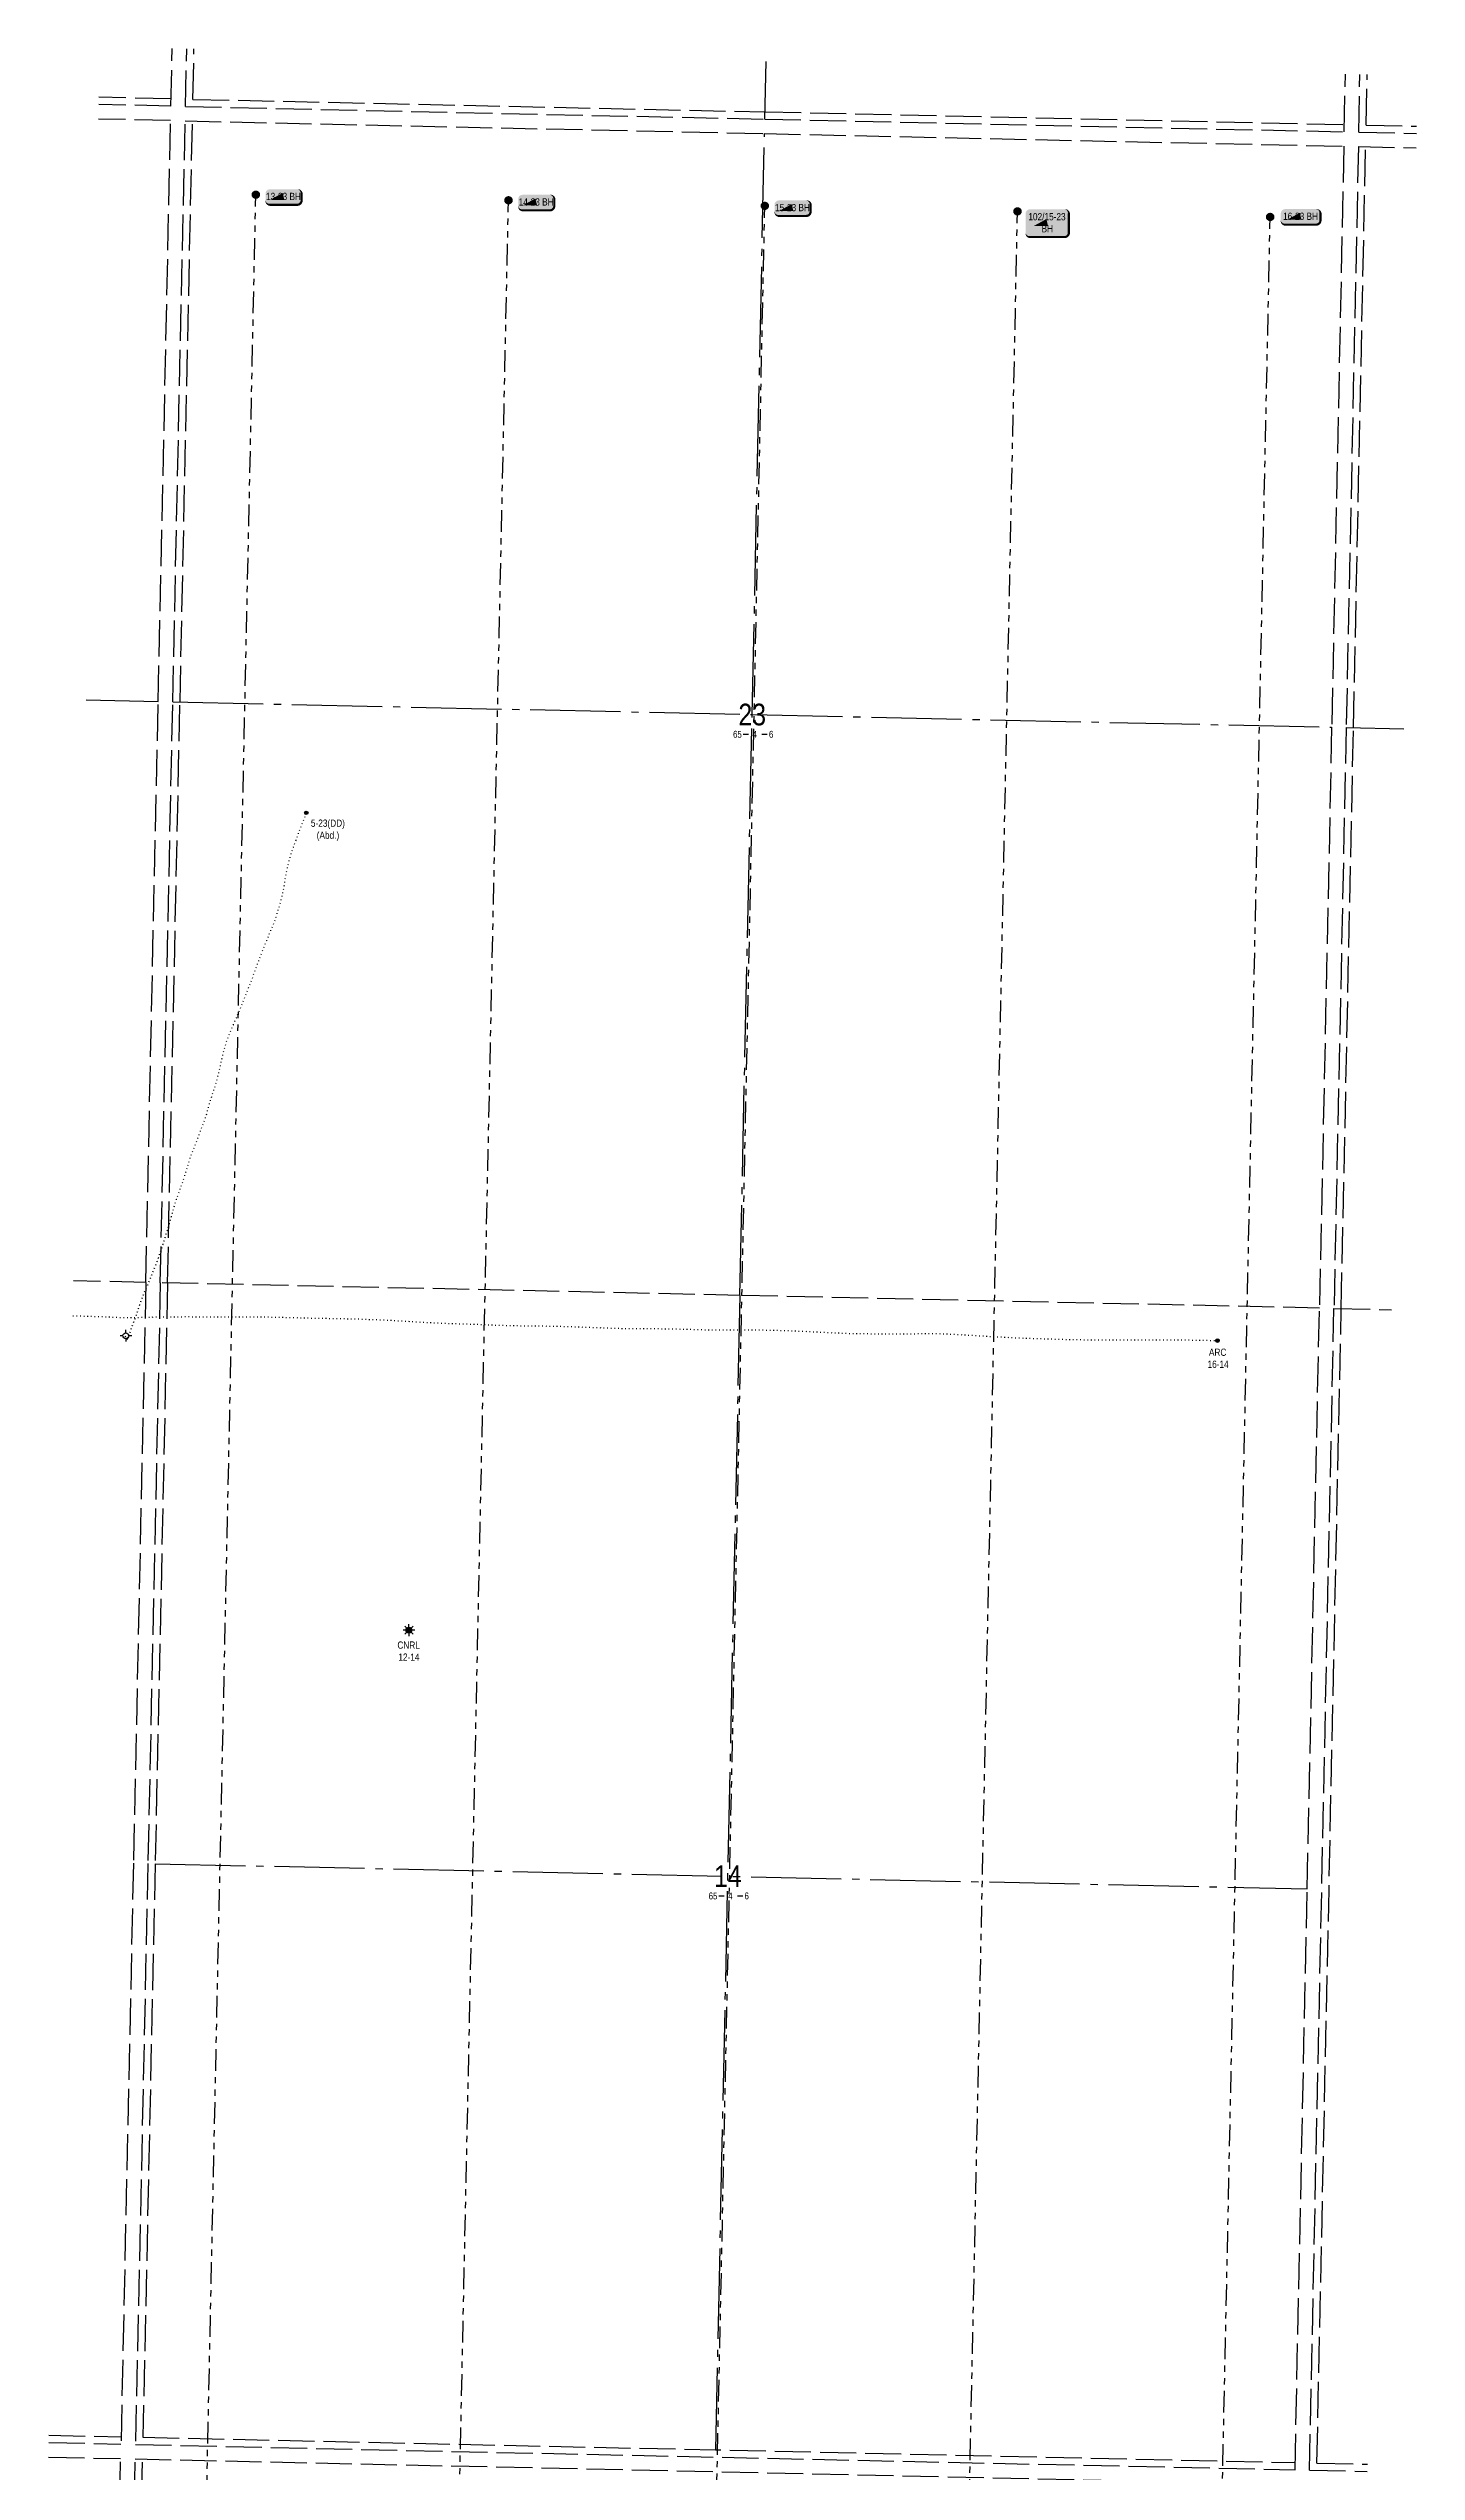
# Model space of a CAD drawing. Extents: x 393916 to 404684, y 6048329 to 6056646.
# Drawn here: x 402790 to 404684, y 6053292 to 6056646 of the extents above; entities that cross this region are included whole.
import ezdxf
from ezdxf.enums import TextEntityAlignment as Align

# ---------------------------------------------------------------- set-up
doc = ezdxf.new("R2010")
doc.units = 0
doc.header["$LTSCALE"] = 5
for name, pattern in [('foc-DOT', [1, 0.2, -0.8]), ('foc-DRILLPATH', [14.75, 6, -1.75, 1.75, -1.75, 1.75, -1.75]), ('foc-QUARTERLINE', [33, 25, -3, 2, -3]), ('foc-UNSURVEYED', [12.5, 10, -2.5])]:
    doc.linetypes.add(name, pattern=pattern)
for name, color, linetype in [('10', 1, 'Continuous'), ('9', 3, 'Continuous'), ('ABADATA-DRILL', 8, 'foc-DOT'), ('ABADATA-DRILL-T', 8, 'Continuous'), ('CG-NOTES', 7, 'Continuous'), ('DETAIL-HZ-Existing', 8, 'foc-DOT'), ('DRILL-T', 8, 'Continuous'), ('L-MON', 1, 'Continuous'), ('L-QSEC', 8, 'foc-QUARTERLINE'), ('L-SECLBL', 7, 'Continuous'), ('L-USEC', 7, 'foc-UNSURVEYED'), ('P-PDRILLPATH', 12, 'foc-DRILLPATH')]:
    doc.layers.add(name, color=color, linetype=linetype)
doc.styles.add('80', font='ARIALN.TTF', dxfattribs={"height": 10})
doc.styles.add('80L', font='ARIALN.TTF', dxfattribs={"height": 10})
doc.styles.add('SIMPLEX', font='ARIALN.TTF')

# ---------------------------------------------------------------- blocks, each defined once
blk = doc.blocks.new('GAS')
h = blk.add_hatch(color=255)
h.dxf.hatch_style = 1
edge = h.paths.add_edge_path()
edge.add_arc((0, 0), 0.9, 0, 360)
for p, q in [((-0.81, 0), (-1.62, 0)), ((-0.57, 0.57), (-1.14, 1.14)), ((0, 0.81), (0, 1.62)), ((0.57, 0.57), (1.14, 1.14)), ((1.62, 0), (0.81, 0)), ((-0.57, -0.57), (-1.14, -1.14)), ((0, -0.81), (0, -1.62)), ((1.14, -1.14), (0.57, -0.57))]:
    blk.add_line(p, q)
blk.add_circle((0, 0), 0.8)
blk = doc.blocks.new('Gabd')
for p, q in [((-0.81, 0), (-1.62, 0)), ((0, 0.81), (0, 1.62)), ((1.62, 0), (0.81, 0)), ((0, -0.81), (0, -1.62))]:
    blk.add_line(p, q)
blk.add_circle((0, 0), 0.8)
blk = doc.blocks.new('L-SECLBL')
at = {"layer": '9', "color": 7}
for p, q in [((-5.1, -27.8), (-12.3, -27.8)), ((20.7, -27.8), (13.5, -27.8))]:
    blk.add_line(p, q, dxfattribs=at)
at = {"layer": '10', "color": 2, "style": 'SIMPLEX'}
blk.add_attdef('SEC', text='', height=30, dxfattribs=at).set_placement((0, 0), align=Align.MIDDLE)
at = {"layer": '10', "color": 5, "style": '80L'}
blk.add_attdef('TWP', text='', height=9.5, dxfattribs=at).set_placement((-14.4, -27.4), align=Align.MIDDLE_RIGHT)
blk.add_attdef('RGE', text='', height=9.5, dxfattribs=at).set_placement((3.6, -27.4), align=Align.MIDDLE_CENTER)
blk.add_attdef('MER', text='', height=9.5, dxfattribs=at).set_placement((23.2, -27.4), align=Align.MIDDLE_LEFT)
blk = doc.blocks.new('*U494')
h = blk.add_hatch(color=254)
edge = h.paths.add_edge_path()
edge.add_line((-19, -11.5), (19, -11.5))
edge.add_arc((19, -5.5), 6, 270, 360)
edge.add_line((25, -5.5), (25, 4))
edge.add_arc((19, 4), 6, 0, 90)
edge.add_line((19, 10), (-19, 10))
edge.add_arc((-19, 4), 6, 90, 180)
edge.add_line((-25, 4), (-25, -5.5))
edge.add_arc((-19, -5.5), 6, 180, 270)
at = {"color": 1, "flags": 128}
blk.add_lwpolyline([(-19, -11.5, 3, 3, 0), (19, -11.5, 3, 3, 0.414214), (25, -5.5, 3, 3, 0), (25, 4, 3, 0, 0.414214), (19, 10, 0, 0, 0), (-19, 10, 0, 0, 0.414214), (-25, 4, 0, 0, 0), (-25, -5.5, 0, 3, 0.414214)], format="xyseb", close=True, dxfattribs=at)
blk.add_lwpolyline([(-18.6, -4.6, 0, 10, 0), (0, 0, 5, 5, 0)], format="xyseb", dxfattribs=at)
at = {"color": 1, "style": '80'}
blk.add_attdef('ENTER_TEXT_001', (-36, -5), '', height=10, dxfattribs=at)
blk = doc.blocks.new('plbh')
at = {"layer": 'L-MON'}
h = blk.add_hatch(color=255, dxfattribs=at)
h.dxf.hatch_style = 1
edge = h.paths.add_edge_path()
edge.add_arc((0, 0), 1.16, 0, 360)
h = blk.add_hatch(color=256, dxfattribs=at)
h.dxf.hatch_style = 1
h.paths.add_polyline_path([(-0.96, 0, 1), (0.96, 0, 1)])
h.paths.add_polyline_path([(0.91, 0, -1), (-0.91, 0, -1)], flags=16)
h.paths.add_polyline_path([(0.45, 0, -1), (-0.45, 0, -1)], flags=0)
h = blk.add_hatch(color=256, dxfattribs=at)
h.dxf.hatch_style = 1
h.paths.add_polyline_path([(-0.45, 0, 1), (0.45, 0, 1)])
h.paths.add_polyline_path([(0.4, 0, -1), (-0.4, 0, -1)], flags=16)
at = {"layer": 'L-MON', "color": 240}
for radius in [0.96, 0.91, 0.45, 0.4]:
    blk.add_circle((0, 0), radius, dxfattribs=at)
blk = doc.blocks.new('*U545')
h = blk.add_hatch(color=254)
edge = h.paths.add_edge_path()
edge.add_line((-24, -20), (24, -20))
edge.add_arc((24, -14), 6, 270, 360)
edge.add_line((30, -14), (30, 12.5))
edge.add_arc((24, 12.5), 6, 0, 90)
edge.add_line((24, 18.5), (-24, 18.5))
edge.add_arc((-24, 12.5), 6, 90, 180)
edge.add_line((-30, 12.5), (-30, -14))
edge.add_arc((-24, -14), 6, 180, 270)
at = {"color": 1, "flags": 128}
blk.add_lwpolyline([(-24, -20, 3, 3, 0), (24, -20, 3, 3, 0.414214), (30, -14, 3, 3, 0), (30, 12.5, 3, 0, 0.414214), (24, 18.5, 0, 0, 0), (-24, 18.5, 0, 0, 0.414214), (-30, 12.5, 0, 0, 0), (-30, -14, 0, 3, 0.414214)], format="xyseb", close=True, dxfattribs=at)
blk.add_lwpolyline([(-18.6, -4.6, 0, 10, 0), (0, 0, 5, 5, 0)], format="xyseb", dxfattribs=at)
at = {"color": 1, "style": '80'}
blk.add_attdef('ENTER_TEXT_001', (-36, -5), '', height=10, dxfattribs=at)
blk = doc.blocks.new('*U587')
h = blk.add_hatch(color=254)
edge = h.paths.add_edge_path()
edge.add_line((-21.5, -11.5), (21.5, -11.5))
edge.add_arc((21.5, -5.5), 6, 270, 360)
edge.add_line((27.5, -5.5), (27.5, 4))
edge.add_arc((21.5, 4), 6, 0, 90)
edge.add_line((21.5, 10), (-21.5, 10))
edge.add_arc((-21.5, 4), 6, 90, 180)
edge.add_line((-27.5, 4), (-27.5, -5.5))
edge.add_arc((-21.5, -5.5), 6, 180, 270)
at = {"color": 1, "flags": 128}
blk.add_lwpolyline([(-21.5, -11.5, 3, 3, 0), (21.5, -11.5, 3, 3, 0.414214), (27.5, -5.5, 3, 3, 0), (27.5, 4, 3, 0, 0.414214), (21.5, 10, 0, 0, 0), (-21.5, 10, 0, 0, 0.414214), (-27.5, 4, 0, 0, 0), (-27.5, -5.5, 0, 3, 0.414214)], format="xyseb", close=True, dxfattribs=at)
blk.add_lwpolyline([(-18.6, -4.6, 0, 10, 0), (0, 0, 5, 5, 0)], format="xyseb", dxfattribs=at)
at = {"color": 1, "style": '80'}
blk.add_attdef('ENTER_TEXT_001', (-36, -5), '', height=10, dxfattribs=at)
blk = doc.blocks.new('BH-Existing')
at = {"layer": 'ABADATA-DRILL-T'}
h = blk.add_hatch(color=256, dxfattribs=at)
h.dxf.hatch_style = 1
edge = h.paths.add_edge_path()
edge.add_arc((0, 0), 0.5, 0, 360)
blk.add_circle((0, 0), 0.5, dxfattribs=at)

msp = doc.modelspace()

# ---------------------------------------------------------------- linework, layer by layer
at = {"layer": 'ABADATA-DRILL', "flags": 128}
for points in [[(402896.646, 6054862.973), (402896.923, 6054864.207), (402897.011, 6054864.585), (402897.047, 6054863.454), (402896.885, 6054861.068), (402897.407, 6054858.798), (402898.485, 6054858.285), (402899.194, 6054859.169), (402899.311, 6054859.497), (402899.334, 6054859.616), (402899.398, 6054859.825), (402899.527, 6054860.212), (402899.75, 6054860.837), (402900.049, 6054861.72), (402900.442, 6054862.812), (402900.919, 6054864.061), (402901.488, 6054865.449), (402902.121, 6054866.975), (402902.798, 6054868.72), (402903.489, 6054870.645), (402904.205, 6054872.789), (402904.974, 6054875.082), (402905.826, 6054877.504), (402906.771, 6054880.093), (402907.839, 6054882.8), (402908.979, 6054885.644), (402910.153, 6054888.639), (402911.32, 6054891.763), (402912.462, 6054895.138), (402913.588, 6054898.703), (402914.747, 6054902.408), (402916.028, 6054906.199), (402917.422, 6054910.099), (402918.947, 6054914.115), (402920.567, 6054918.3), (402922.23, 6054922.683), (402924.056, 6054927.164), (402926.103, 6054931.699), (402928.234, 6054936.442), (402930.29, 6054941.397), (402932.309, 6054946.543), (402934.321, 6054951.759), (402936.381, 6054956.934), (402938.427, 6054961.909), (402940.404, 6054966.926), (402942.255, 6054972.115), (402944.11, 6054977.474), (402945.922, 6054982.734), (402947.683, 6054987.946), (402949.364, 6054993.139), (402950.976, 6054998.363), (402952.578, 6055003.638), (402954.213, 6055009.012), (402955.912, 6055014.584), (402957.571, 6055020.158), (402959.19, 6055025.712), (402960.758, 6055031.237), (402962.285, 6055036.714), (402963.922, 6055042.217), (402965.692, 6055047.798), (402967.49, 6055053.349), (402969.388, 6055058.847), (402971.293, 6055064.265), (402973.167, 6055069.594), (402975.121, 6055074.941), (402977.024, 6055080.229), (402978.748, 6055085.541), (402980.31, 6055090.817), (402981.865, 6055096.183), (402983.426, 6055101.378), (402985.118, 6055106.651), (402986.928, 6055111.781), (402988.799, 6055116.98), (402990.659, 6055122.129), (402992.67, 6055127.335), (402994.781, 6055132.539), (402996.884, 6055137.833), (402998.856, 6055143.09), (403000.888, 6055148.325), (403002.951, 6055153.64), (403004.894, 6055158.937), (403006.797, 6055164.215), (403008.583, 6055169.626), (403010.129, 6055175.082), (403011.627, 6055180.599), (403013.194, 6055186.064), (403014.903, 6055191.626), (403016.639, 6055197.058), (403018.413, 6055202.409), (403020.136, 6055207.711), (403021.718, 6055212.966), (403023.211, 6055218.213), (403024.698, 6055223.72), (403026.076, 6055229.22), (403027.342, 6055234.652), (403028.546, 6055239.995), (403030.497, 6055248.941), (403031.668, 6055254.135), (403032.98, 6055259.356), (403034.464, 6055264.673), (403036.155, 6055269.896), (403038.005, 6055275.046), (403039.904, 6055280.144), (403041.91, 6055285.1), (403043.964, 6055290.005), (403046.008, 6055294.87), (403048.091, 6055299.715), (403050.257, 6055304.677), (403052.505, 6055309.708), (403054.732, 6055314.73), (403056.888, 6055319.693), (403058.976, 6055324.757), (403061.006, 6055329.922), (403063.009, 6055335.238), (403064.994, 6055340.585), (403067.108, 6055345.958), (403069.303, 6055351.35), (403071.461, 6055356.873), (403073.448, 6055362.349), (403075.322, 6055367.688), (403077.202, 6055372.847), (403079.068, 6055377.796), (403080.971, 6055382.644), (403082.804, 6055387.444), (403084.617, 6055392.274), (403086.48, 6055397.084), (403088.362, 6055401.872), (403090.273, 6055406.63), (403092.175, 6055411.389), (403094.138, 6055416.246), (403096.132, 6055421.112), (403098.146, 6055425.968), (403100.219, 6055430.803), (403102.181, 6055435.56), (403103.945, 6055440.441), (403105.207, 6055444.313), (403107.123, 6055450.211), (403108.619, 6055455.138), (403110.062, 6055459.966), (403111.497, 6055464.885), (403112.816, 6055469.975), (403114.057, 6055475.168), (403115.194, 6055480.212), (403116.488, 6055486.904), (403117.181, 6055491.748), (403117.874, 6055496.572), (403118.68, 6055501.494), (403119.613, 6055506.323), (403120.666, 6055511.159), (403121.801, 6055516.054), (403123.035, 6055520.927), (403124.36, 6055525.847), (403125.825, 6055530.765), (403127.4, 6055535.66), (403129.084, 6055540.563), (403130.932, 6055545.583), (403132.787, 6055550.542), (403134.716, 6055555.61), (403136.591, 6055560.549), (403138.426, 6055565.488), (403140.271, 6055570.388), (403142.093, 6055575.188), (403143.863, 6055579.869), (403144.477, 6055581.466), (403147.023, 6055588.28)], [(402896.937, 6054863.107), (402897.214, 6054864.34), (402897.302, 6054864.718), (402897.337, 6054863.588), (402897.176, 6054861.202), (402897.698, 6054858.931), (402898.776, 6054858.418), (402899.485, 6054859.303), (402899.602, 6054859.63), (402899.625, 6054859.75), (402899.689, 6054859.958), (402899.817, 6054860.345), (402900.041, 6054860.97), (402900.34, 6054861.854), (402900.733, 6054862.945), (402901.21, 6054864.195), (402901.779, 6054865.582), (402902.412, 6054867.108), (402903.089, 6054868.854), (402903.78, 6054870.778), (402904.496, 6054872.923), (402905.265, 6054875.216), (402906.117, 6054877.637), (402907.062, 6054880.226), (402908.13, 6054882.933), (402909.27, 6054885.778), (402910.444, 6054888.772), (402911.611, 6054891.897), (402912.753, 6054895.272), (402913.879, 6054898.837), (402915.038, 6054902.541), (402916.319, 6054906.333), (402917.713, 6054910.232), (402919.238, 6054914.249), (402920.858, 6054918.434), (402922.521, 6054922.817), (402924.347, 6054927.297), (402926.393, 6054931.832), (402928.525, 6054936.576), (402930.58, 6054941.531), (402932.6, 6054946.676), (402934.612, 6054951.892), (402936.672, 6054957.067), (402938.718, 6054962.043), (402940.695, 6054967.059), (402942.546, 6054972.249), (402944.4, 6054977.608), (402946.213, 6054982.868), (402947.974, 6054988.079), (402949.655, 6054993.272), (402951.267, 6054998.497), (402952.869, 6055003.771), (402954.504, 6055009.145), (402956.203, 6055014.718), (402957.862, 6055020.291), (402959.481, 6055025.845), (402961.049, 6055031.371), (402962.576, 6055036.847), (402962.758, 6055037.46)], [(402823.857, 6054892.008), (402828.333, 6054891.898), (402856.851, 6054891.108), (402865.891, 6054890.722), (402880.373, 6054890.007), (402894.89, 6054889.541), (402909.379, 6054889.616), (402923.115, 6054890.018), (402937.6, 6054890.362), (402951.971, 6054890.55), (402966.461, 6054890.685), (402980.84, 6054890.752), (402995.336, 6054890.707), (403009.711, 6054890.594), (403024.196, 6054890.479), (403038.174, 6054890.496), (403067.03, 6054890.578), (403096.018, 6054890.278), (403124.608, 6054889.586), (403153.477, 6054888.869), (403182.34, 6054888.361), (403211.243, 6054887.793), (403240.096, 6054886.836), (403268.262, 6054885.503), (403296.58, 6054883.818), (403324.78, 6054882.185), (403353.591, 6054881.129), (403382.117, 6054880.239), (403411.066, 6054879.069), (403439.873, 6054878.293), (403468.072, 6054878.01), (403496.585, 6054877.49), (403524.8, 6054876.577), (403553.302, 6054875.527), (403581.816, 6054874.587), (403610.762, 6054874.198), (403639.695, 6054874.119), (403667.919, 6054873.585), (403696.354, 6054872.687), (403724.88, 6054872.297), (403753.379, 6054872.487), (403782.418, 6054872.266), (403811.247, 6054871.539), (403839.467, 6054870.396), (403868.238, 6054868.86), (403896.995, 6054867.585), (403925.882, 6054867.217), (403929.611, 6054867.196), (403944.094, 6054866.991), (403958.22, 6054866.954), (403972.719, 6054867.009), (403986.509, 6054867.159), (404001.001, 6054867.354), (404015.039, 6054867.378), (404029.52, 6054867.084), (404043.892, 6054866.401), (404058.341, 6054865.537), (404072.67, 6054864.726), (404087.13, 6054863.892), (404101.467, 6054862.99), (404130.02, 6054861.539), (404158.292, 6054860.495), (404187.207, 6054859.576), (404215.718, 6054858.936), (404243.966, 6054858.642), (404272.929, 6054858.582), (404301.875, 6054858.623), (404330.902, 6054858.732), (404359.424, 6054858.622), (404387.208, 6054858.138), (404408.184, 6054857.662)]]:
    msp.add_lwpolyline(points, dxfattribs=at)
at = {"layer": 'L-QSEC'}
for p, q in [((403781.721, 6056548.635), (403783.414, 6056628.461)), ((403764.237, 6055724.362), (403781.295, 6056528.528)), ((402842.085, 6055744.557), (402942.012, 6055742.368)), ((402962.119, 6055741.928), (403764.237, 6055724.362)), ((403747.179, 6054920.198), (403764.237, 6055724.362)), ((403764.237, 6055724.362), (404566.352, 6055706.796)), ((404586.458, 6055706.355), (404666.305, 6055704.607)), ((403747.179, 6054920.198), (403713.311, 6053321.924)), ((402937.778, 6054133.394), (404532.523, 6054098.455))]:
    msp.add_line(p, q, dxfattribs=at)
at = {"layer": 'L-USEC'}
for p, q in [((402959.642, 6056566.632), (402961.35, 6056646.46)), ((402979.749, 6056566.192), (402981.457, 6056646.02)), ((402990.012, 6056576.022), (402991.505, 6056645.8)), ((404583.695, 6056531.074), (404585.374, 6056610.903)), ((404603.801, 6056530.625), (404605.481, 6056610.462)), ((404614.061, 6056540.451), (404615.53, 6056610.242)), ((402959.642, 6056566.632), (402859.708, 6056568.82)), ((402959.857, 6056576.682), (402859.923, 6056578.869)), ((402979.749, 6056566.192), (403781.735, 6056548.635)), ((402990.012, 6056576.022), (403781.934, 6056558.684)), ((402959.212, 6056546.525), (402859.278, 6056548.713)), ((402942.012, 6055742.368), (402959.212, 6056546.525)), ((402962.119, 6055741.938), (402979.318, 6056546.085)), ((402972.168, 6055741.708), (402989.368, 6056545.865)), ((402979.318, 6056546.085), (403781.295, 6056528.528)), ((403781.295, 6056528.528), (404583.271, 6056510.967)), ((403781.735, 6056548.635), (404583.695, 6056531.074)), ((403781.934, 6056558.684), (404583.906, 6056541.123)), ((404603.801, 6056530.625), (404683.627, 6056528.844)), ((404614.061, 6056540.451), (404683.838, 6056538.894)), ((404583.271, 6056510.967), (404566.352, 6055706.796)), ((404603.378, 6056510.518), (404586.459, 6055706.373)), ((404596.507, 6055706.124), (404613.426, 6056510.293)), ((404603.378, 6056510.518), (404683.204, 6056508.737)), ((402924.816, 6054938.212), (402942.012, 6055742.368)), ((402944.923, 6054937.782), (402962.119, 6055741.938)), ((402954.971, 6054937.551), (402972.168, 6055741.708)), ((404566.352, 6055706.796), (404549.436, 6054902.627)), ((404586.459, 6055706.373), (404569.543, 6054902.204)), ((404579.591, 6054901.957), (404596.507, 6055706.124)), ((402924.816, 6054938.212), (402824.892, 6054940.4)), ((402924.816, 6054938.212), (402907.623, 6054134.054)), ((402944.92, 6054937.782), (402927.727, 6054133.624)), ((402954.976, 6054937.567), (402937.783, 6054133.409)), ((403747.179, 6054920.198), (402944.919, 6054937.771)), ((404549.436, 6054902.627), (403747.179, 6054920.198)), ((404532.523, 6054098.455), (404549.436, 6054902.627)), ((404569.539, 6054902.18), (404649.404, 6054900.406)), ((402907.623, 6054134.054), (402890.432, 6053329.897)), ((402927.727, 6054133.624), (402910.536, 6053329.456)), ((402937.783, 6054133.409), (402920.807, 6053339.292)), ((404515.612, 6053294.283), (404532.523, 6054098.455)), ((402872.817, 6052505.635), (402890.002, 6053309.793)), ((402892.923, 6052505.205), (402910.109, 6053309.363)), ((402902.972, 6052504.973), (402920.158, 6053309.132)), ((402910.106, 6053309.352), (402910.106, 6053309.363)), ((402920.162, 6053309.132), (402920.163, 6053309.148))]:
    msp.add_line(p, q, dxfattribs=at)
at = {"layer": 'L-USEC', "flags": 128}
for points in [[(404535.715, 6053293.839), (404552.626, 6054098.032), (404569.54, 6054902.204)], [(404545.983, 6053303.673), (404562.683, 6054097.821), (404579.596, 6054901.992)], [(402790.721, 6053342.143), (402890.663, 6053339.953)], [(402920.807, 6053339.292), (403713.311, 6053321.924), (404515.85, 6053304.339)], [(402790.076, 6053311.983), (402890.002, 6053309.793)], [(402790.506, 6053332.087), (402890.443, 6053329.896)], [(402910.106, 6053309.352), (403712.65, 6053291.764), (404515.189, 6053274.179)], [(402910.536, 6053329.456), (403713.091, 6053311.868), (404515.63, 6053294.283)], [(404535.715, 6053293.839), (404615.604, 6053292.071)], [(404545.983, 6053303.673), (404615.816, 6053302.128)]]:
    msp.add_lwpolyline(points, dxfattribs=at)
at = {"layer": 'P-PDRILLPATH'}
for p, q in [((402988.486, 6052298.455), (403077.115, 6056443.963)), ((403338.254, 6052290.788), (403426.883, 6056436.306)), ((403694.512, 6052282.978), (403781.698, 6056428.538)), ((404044.28, 6052275.31), (404131.466, 6056420.879)), ((404394.048, 6052267.642), (404481.235, 6056413.22))]:
    msp.add_line(p, q, dxfattribs=at)

# ---------------------------------------------------------------- block references
at = {"layer": 'ABADATA-DRILL-T'}
for name, p, xscale, yscale, zscale in [('BH-Existing', (403147.023, 6055588.28), 4.99788644999997, 4.99788644999997, 4.99788644999997), ('Gabd', (402897.214, 6054864.34), 4.997886449999983, 4.997886449999983, 4.997886449999983), ('BH-Existing', (404408.184, 6054857.662), 4.99788644999997, 4.99788644999997, 4.99788644999997)]:
    msp.add_blockref(name, p, dxfattribs=dict(at, xscale=xscale, yscale=yscale, zscale=zscale))
at = {"layer": 'CG-NOTES', "color": 3}
ref = msp.add_blockref('*U494', (403115.525, 6056441.546), dxfattribs=dict(at, xscale=0.99957729, yscale=0.99957729, zscale=0.99957729))
ref.add_attrib('ENTER_TEXT_001', '13-23 BH', (403091.204, 6056436.612), dxfattribs={"layer": '0', "color": 1, "height": 9.9958, "style": '80'})
ref = msp.add_blockref('*U494', (403465.294, 6056433.888), dxfattribs=dict(at, xscale=0.99957729, yscale=0.99957729, zscale=0.99957729))
ref.add_attrib('ENTER_TEXT_001', '14-23 BH', (403440.972, 6056428.955), dxfattribs={"layer": '0', "color": 1, "height": 9.9958, "style": '80'})
ref = msp.add_blockref('*U494', (403820.109, 6056426.121), dxfattribs=dict(at, xscale=0.99957729, yscale=0.99957729, zscale=0.99957729))
ref.add_attrib('ENTER_TEXT_001', '15-23 BH', (403795.787, 6056421.188), dxfattribs={"layer": '0', "color": 1, "height": 9.9958, "style": '80'})
ref = msp.add_blockref('*U545', (404172.632, 6056405.347), dxfattribs=dict(at, xscale=0.99957729, yscale=0.99957729, zscale=0.99957729))
ref.add_attrib('ENTER_TEXT_001', '102/15-23', (404146.504, 6056408.594), dxfattribs={"layer": '0', "color": 1, "height": 9.9958, "style": '80'})
ref.add_attrib('ENTER_TEXT_002', 'BH', (404164.737, 6056391.934), dxfattribs={"layer": '0', "color": 1, "height": 9.9958, "style": '80'})
ref = msp.add_blockref('*U587', (404523.4, 6056414.06), dxfattribs=dict(at, xscale=0.99957729, yscale=0.99957729, zscale=0.99957729))
ref.add_attrib('ENTER_TEXT_001', '16-23 BH', (404499.078, 6056409.126), dxfattribs={"layer": '0', "color": 1, "height": 9.9958, "style": '80'})
at = {"layer": 'L-MON', "xscale": 4.997886449999983, "yscale": 4.997886449999983, "zscale": 4.997886449999983}
for p in [(403077.115, 6056443.963), (403426.883, 6056436.306), (403781.698, 6056428.538), (404131.466, 6056420.879), (404481.235, 6056413.22)]:
    msp.add_blockref('plbh', p, dxfattribs=at)
at = {"layer": 'L-SECLBL'}
for p, xscale, yscale, zscale, values in [((403764.237, 6055724.362), 0.99957729, 0.99957729, 0.99957729, {'SEC': '23', 'TWP': '65', 'RGE': '4', 'MER': '6'}), ((403730.419, 6054116.168), 0.9991547586837379, 0.9991547586837379, 0.9991547586837379, {'SEC': '14', 'TWP': '65', 'RGE': '4', 'MER': '6'})]:
    msp.add_blockref('L-SECLBL', p, dxfattribs=dict(at, xscale=xscale, yscale=yscale, zscale=zscale)).add_auto_attribs(values)

# ---------------------------------------------------------------- texts
at = {"layer": 'ABADATA-DRILL-T', "insert": (403153.047, 6055578.93), "char_height": 9.99577, "attachment_point": 1, "style": '80L'}
msp.add_mtext_dynamic_manual_height_columns('\\pi0.28822;5-23(DD)\\P\\pi8.3476;(Abd.)', width=46.49154, gutter_width=200.155, heights=[0], dxfattribs=at)
at = {"layer": 'DETAIL-HZ-Existing', "insert": (404395.915, 6054846.518), "char_height": 9.99577, "attachment_point": 1, "style": '80L'}
msp.add_mtext_dynamic_manual_height_columns('\\pi0.52409;ARC\\P\\pi-1.3748;16-14', width=24.74211, gutter_width=50.021, heights=[0], dxfattribs=at)
at = {"layer": 'DRILL-T', "insert": (403272.765, 6054441.081), "char_height": 9.99577, "attachment_point": 1, "style": '80L', "bg_fill": 3, "box_fill_scale": 1.15, "bg_fill_color": 256, "bg_fill_true_color": 256, "bg_fill_transparency": 0}
msp.add_mtext_dynamic_manual_height_columns('\\pi0.32923;CNRL\\P\\pi1.6759;12-14', width=30.84352, gutter_width=200.155, heights=[0], dxfattribs=at)

# ---------------------------------------------------------------- next in the draw order: block references
at = {"layer": 'DRILL-T', "xscale": 4.997886449999983, "yscale": 4.997886449999983, "zscale": 4.997886449999983}
msp.add_blockref('GAS', (403289.113, 6054456.737), dxfattribs=at)

doc.saveas('drawing.dxf')
